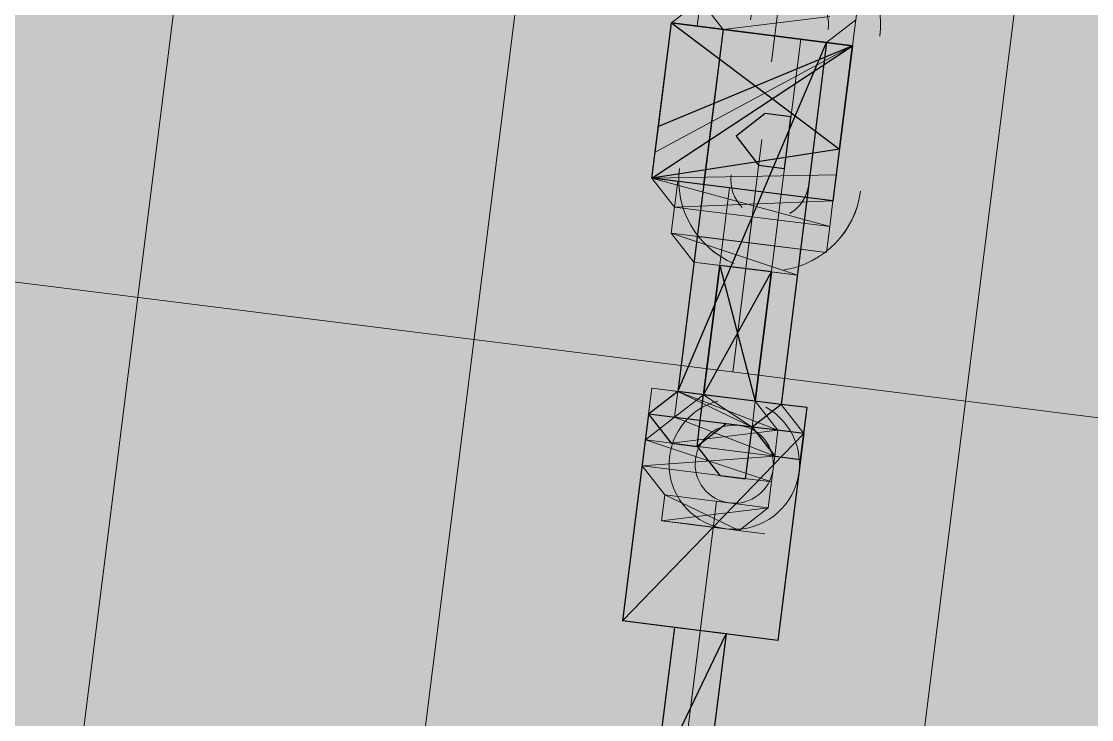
# Model space of a CAD drawing. Header units: metres. Extents: x -4 to 509425, y 7549 to 4732445.
# Drawn here: x 476027.6644 to 476028.0119, y 4719731.6554 to 4719731.8822 of the extents above; entities that cross this region are included whole.
import ezdxf

# ---------------------------------------------------------------- set-up
doc = ezdxf.new("R2010")
doc.units = ezdxf.units.M
doc.header["$LTSCALE"] = 0.01
doc.header["$MEASUREMENT"] = 0
doc.layers.get('0').update_dxf_attribs({"lineweight": 0})
doc.layers.add('_SUBESTACIÓN', color=1, linetype='Continuous')
doc.layers.add('SUBESTACION LA VID', color=253, linetype='Continuous')

# ---------------------------------------------------------------- blocks, each defined once
blk = doc.blocks.new('A$Cfff6051d')
at = {"layer": 'SUBESTACION LA VID', "transparency": 33554687}
h = blk.add_hatch(color=256, dxfattribs=at)
h.dxf.hatch_style = 2
h.paths.add_polyline_path([(476027.9132, 4719731.84282), (476027.91425, 4719731.85122), (476027.90585, 4719731.85227), (476027.8964, 4719731.84492), (476027.90375, 4719731.83547), (476027.91215, 4719731.83441)])
h = blk.add_hatch(color=256, dxfattribs=at)
h.dxf.hatch_style = 2
h.paths.add_polyline_path([(476027.88481, 4719731.75252), (476027.88587, 4719731.76092), (476027.87747, 4719731.76197), (476027.86801, 4719731.75463), (476027.87536, 4719731.74517), (476027.88376, 4719731.74412)])
h = blk.add_hatch(color=256, dxfattribs=at)
h.dxf.hatch_style = 2
h.paths.add_polyline_path([(476027.91841, 4719731.74831), (476027.91947, 4719731.75671), (476027.91107, 4719731.75776), (476027.90161, 4719731.75041), (476027.90896, 4719731.74096), (476027.91736, 4719731.73991)])
h = blk.add_hatch(color=256, dxfattribs=at)
h.dxf.hatch_style = 2
h.paths.add_polyline_path([(476027.90056, 4719731.74201), (476027.90161, 4719731.75041), (476027.89321, 4719731.75147), (476027.88376, 4719731.74412), (476027.89111, 4719731.73467), (476027.89951, 4719731.73361)])
h = blk.add_hatch(color=256, dxfattribs=at)
h.dxf.hatch_style = 2
h.paths.add_polyline_path([(476027.90056, 4719731.74201), (476027.90161, 4719731.75041), (476027.89321, 4719731.75147), (476027.88376, 4719731.74412), (476027.89111, 4719731.73467), (476027.89951, 4719731.73361)])
h = blk.add_hatch(color=256, dxfattribs=at)
h.dxf.hatch_style = 2
h.paths.add_polyline_path([(476027.90056, 4719731.74201), (476027.90161, 4719731.75041), (476027.89321, 4719731.75147), (476027.88376, 4719731.74412), (476027.89111, 4719731.73467), (476027.89951, 4719731.73361)])
h = blk.add_hatch(color=256, dxfattribs=at)
h.dxf.hatch_style = 2
h.paths.add_polyline_path([(476027.90056, 4719731.74201), (476027.90161, 4719731.75041), (476027.89321, 4719731.75147), (476027.88376, 4719731.74412), (476027.89111, 4719731.73467), (476027.89951, 4719731.73361)])
at = {"layer": 'SUBESTACION LA VID', "lineweight": 15}
for p, q in [((476027.90796, 4719731.86907), (476027.91533, 4719731.92787)), ((476027.86909, 4719731.83128), (476027.87541, 4719731.88168)), ((476027.86909, 4719731.83128), (476027.87541, 4719731.88168)), ((476027.86909, 4719731.83128), (476027.87541, 4719731.88168)), ((476027.87747, 4719731.76197), (476027.89221, 4719731.87958)), ((476027.88589, 4719731.82917), (476027.89221, 4719731.87958)), ((476027.88589, 4719731.82917), (476027.89221, 4719731.87958)), ((476027.88589, 4719731.82917), (476027.89221, 4719731.87958)), ((476027.91107, 4719731.75776), (476027.92581, 4719731.87537)), ((476027.91109, 4719731.82601), (476027.91741, 4719731.87642)), ((476027.91109, 4719731.82601), (476027.91741, 4719731.87642)), ((476027.91109, 4719731.82601), (476027.91741, 4719731.87642)), ((476027.92789, 4719731.82391), (476027.93421, 4719731.87431)), ((476027.92789, 4719731.82391), (476027.93421, 4719731.87431)), ((476027.92789, 4719731.82391), (476027.93421, 4719731.87431)), ((476027.9048, 4719731.84387), (476027.89532, 4719731.76827)), ((476027.89532, 4719731.76827), (476027.9048, 4719731.84387)), ((476027.89532, 4719731.76827), (476027.9048, 4719731.84387)), ((476027.88587, 4719731.76092), (476027.89429, 4719731.82812)), ((476027.88587, 4719731.76092), (476027.89429, 4719731.82812)), ((476027.88587, 4719731.76092), (476027.89429, 4719731.82812)), ((476027.89532, 4719731.76827), (476027.90269, 4719731.82707)), ((476027.90267, 4719731.75881), (476027.91109, 4719731.82601)), ((476027.90267, 4719731.75881), (476027.91109, 4719731.82601)), ((476027.90267, 4719731.75881), (476027.91109, 4719731.82601)), ((476027.90269, 4719731.82707), (476027.90269, 4719731.82707)), ((476027.90269, 4719731.82707), (476027.90269, 4719731.82707)), ((476027.90269, 4719731.82707), (476027.90269, 4719731.82707)), ((476027.87747, 4719731.76197), (476027.91107, 4719731.75776)), ((476027.85959, 4719731.68742), (476027.86801, 4719731.75463)), ((476027.90999, 4719731.6811), (476027.91841, 4719731.74831)), ((476027.73208, 4719730.46621), (476027.89006, 4719731.72626)), ((476027.89006, 4719731.72626), (476027.88163, 4719731.65906)), ((476027.88163, 4719731.65906), (476027.89006, 4719731.72626)), ((476027.88163, 4719731.65906), (476027.89006, 4719731.72626)), ((476027.88163, 4719731.65906), (476027.89006, 4719731.72626)), ((476027.86799, 4719731.68637), (476027.90159, 4719731.68216)), ((476027.86799, 4719731.68637), (476027.86799, 4719731.68637)), ((476027.87007, 4719731.63492), (476027.87639, 4719731.68532)), ((476027.88687, 4719731.63281), (476027.89319, 4719731.68321))]:
    blk.add_line(p, q, dxfattribs=at)
at = {"layer": 'SUBESTACION LA VID', "lineweight": 0}
for p, q in [((476027.92687, 4719731.88377), (476027.89221, 4719731.87958)), ((476027.88381, 4719731.88063), (476027.93421, 4719731.87431)), ((476027.93421, 4719731.87431), (476027.86909, 4719731.83128)), ((476027.93, 4719731.84071), (476027.86909, 4719731.83128)), ((476027.93, 4719731.84071), (476027.86909, 4719731.83128)), ((476027.88379, 4719731.81237), (476027.91739, 4719731.80816)), ((476027.9058, 4719731.71576), (476027.8722, 4719731.71997))]:
    blk.add_line(p, q, dxfattribs=at)
at = {"layer": 'SUBESTACION LA VID', "lineweight": 15}
for points in [[(476027.95091, 4719731.59918), (476028.06012, 4719731.58549), (476028.19492, 4719732.66074), (476027.81691, 4719732.70813), (476027.6821, 4719731.63288), (476027.79131, 4719731.61919)], [(476027.88487, 4719731.88903), (476027.87541, 4719731.88168), (476027.86909, 4719731.83128), (476027.87644, 4719731.82183), (476027.87539, 4719731.81343), (476027.88273, 4719731.80397), (476027.89113, 4719731.80292), (476027.88587, 4719731.76092), (476027.87641, 4719731.75357), (476027.86696, 4719731.74623), (476027.86591, 4719731.73783), (476027.87326, 4719731.72837), (476027.8722, 4719731.71997), (476027.8806, 4719731.71892), (476027.889, 4719731.71786), (476027.8974, 4719731.71681), (476027.90686, 4719731.72416), (476027.90791, 4719731.73256), (476027.90896, 4719731.74096), (476027.91001, 4719731.74936), (476027.90267, 4719731.75881), (476027.90793, 4719731.80081), (476027.91633, 4719731.79976), (476027.91739, 4719731.80816), (476027.92579, 4719731.80711), (476027.92684, 4719731.81551), (476027.92789, 4719731.82391), (476027.92895, 4719731.83231), (476027.93, 4719731.84071), (476027.93421, 4719731.87431), (476027.93527, 4719731.88271)], [(476027.88487, 4719731.88903), (476027.87541, 4719731.88168), (476027.86909, 4719731.83128), (476027.87644, 4719731.82183), (476027.87539, 4719731.81343), (476027.88273, 4719731.80397), (476027.89113, 4719731.80292), (476027.88587, 4719731.76092), (476027.87641, 4719731.75357), (476027.86696, 4719731.74623), (476027.86591, 4719731.73783), (476027.87326, 4719731.72837), (476027.8722, 4719731.71997), (476027.8806, 4719731.71892), (476027.889, 4719731.71786), (476027.8974, 4719731.71681), (476027.90686, 4719731.72416), (476027.90791, 4719731.73256), (476027.90896, 4719731.74096), (476027.91001, 4719731.74936), (476027.90161, 4719731.75041), (476027.90267, 4719731.75881), (476027.90793, 4719731.80081), (476027.91633, 4719731.79976), (476027.91739, 4719731.80816), (476027.92579, 4719731.80711), (476027.92684, 4719731.81551), (476027.92789, 4719731.82391), (476027.92895, 4719731.83231), (476027.93, 4719731.84071), (476027.93421, 4719731.87431), (476027.93527, 4719731.88271)], [(476027.93527, 4719731.88271), (476027.93421, 4719731.87431), (476027.92789, 4719731.82391), (476027.92684, 4719731.81551), (476027.92579, 4719731.80711), (476027.91739, 4719731.80816), (476027.91633, 4719731.79976), (476027.90793, 4719731.80081), (476027.90267, 4719731.75881), (476027.90161, 4719731.75041), (476027.91001, 4719731.74936), (476027.90896, 4719731.74096), (476027.90791, 4719731.73256), (476027.90686, 4719731.72416), (476027.8974, 4719731.71681), (476027.889, 4719731.71786), (476027.8806, 4719731.71892), (476027.8722, 4719731.71997), (476027.87326, 4719731.72837), (476027.86591, 4719731.73783), (476027.86696, 4719731.74623), (476027.87641, 4719731.75357), (476027.87747, 4719731.76197), (476027.88587, 4719731.76092), (476027.89113, 4719731.80292), (476027.88273, 4719731.80397), (476027.87539, 4719731.81343), (476027.87644, 4719731.82183), (476027.87749, 4719731.83023), (476027.86909, 4719731.83128), (476027.87015, 4719731.83968), (476027.8712, 4719731.84808), (476027.87541, 4719731.88168), (476027.88381, 4719731.88063), (476027.88487, 4719731.88903)], [(476027.98479, 4719732.34578), (476027.95119, 4719732.34999), (476027.90801, 4719732.00558), (476027.89856, 4719731.99823), (476027.88487, 4719731.88903), (476027.89221, 4719731.87958), (476027.87747, 4719731.76197), (476027.86907, 4719731.76303), (476027.86801, 4719731.75463), (476027.85959, 4719731.68742), (476027.86799, 4719731.68637), (476027.87639, 4719731.68532), (476027.87007, 4719731.63492)], [(476027.88687, 4719731.63281), (476027.89319, 4719731.68321), (476027.90159, 4719731.68216), (476027.90999, 4719731.6811), (476027.91841, 4719731.74831), (476027.91107, 4719731.75776), (476027.92581, 4719731.87537), (476027.93527, 4719731.88271), (476027.94896, 4719731.99192), (476027.94161, 4719732.00137), (476027.98479, 4719732.34578)], [(476027.93617, 4719731.48158), (476028.00567, 4719732.036), (476027.84607, 4719732.05601), (476027.77657, 4719731.50159)], [(476027.88487, 4719731.88903), (476027.89221, 4719731.87958), (476027.92581, 4719731.87537), (476027.93527, 4719731.88271)], [(476028.27334, 4719731.72088), (476028.1775, 4719730.95645), (476027.41307, 4719731.05228), (476027.5089, 4719731.81671), (476028.27334, 4719731.72088)], [(476028.1775, 4719730.95645), (476028.27334, 4719731.72088), (476027.5089, 4719731.81671), (476027.41307, 4719731.05228), (476028.1775, 4719730.95645)], [(476028.1775, 4719730.95645), (476028.27334, 4719731.72088), (476027.5089, 4719731.81671), (476027.41307, 4719731.05228), (476028.1775, 4719730.95645)]]:
    blk.add_lwpolyline(points, dxfattribs=at)
at = {"layer": 'SUBESTACION LA VID'}
for points in [[(476027.8712, 4719731.84808), (476027.87541, 4719731.88168), (476027.93421, 4719731.87431)], [(476027.92789, 4719731.82391), (476027.86909, 4719731.83128), (476027.93421, 4719731.87431)], [(476027.9132, 4719731.84282), (476027.91425, 4719731.85122), (476027.90585, 4719731.85227), (476027.8964, 4719731.84492), (476027.90375, 4719731.83547), (476027.91215, 4719731.83441)], [(476027.88481, 4719731.75252), (476027.88587, 4719731.76092), (476027.87747, 4719731.76197), (476027.86801, 4719731.75463), (476027.87536, 4719731.74517), (476027.88376, 4719731.74412)], [(476027.91841, 4719731.74831), (476027.91947, 4719731.75671), (476027.91107, 4719731.75776), (476027.90161, 4719731.75041), (476027.90896, 4719731.74096), (476027.91736, 4719731.73991)], [(476027.90056, 4719731.74201), (476027.90161, 4719731.75041), (476027.89321, 4719731.75147), (476027.88376, 4719731.74412), (476027.89111, 4719731.73467), (476027.89951, 4719731.73361)], [(476027.90056, 4719731.74201), (476027.90161, 4719731.75041), (476027.89321, 4719731.75147), (476027.88376, 4719731.74412), (476027.89111, 4719731.73467), (476027.89951, 4719731.73361)], [(476027.90056, 4719731.74201), (476027.90161, 4719731.75041), (476027.89321, 4719731.75147), (476027.88376, 4719731.74412), (476027.89111, 4719731.73467), (476027.89951, 4719731.73361)], [(476027.90056, 4719731.74201), (476027.90161, 4719731.75041), (476027.89321, 4719731.75147), (476027.88376, 4719731.74412), (476027.89111, 4719731.73467), (476027.89951, 4719731.73361)]]:
    blk.add_lwpolyline(points, close=True, dxfattribs=at)
at = {"layer": 'SUBESTACION LA VID', "lineweight": 0}
for points in [[(476027.8712, 4719731.84808), (476027.87541, 4719731.88168), (476027.93421, 4719731.87431)], [(476027.92789, 4719731.82391), (476027.86909, 4719731.83128), (476027.93421, 4719731.87431)], [(476027.9132, 4719731.84282), (476027.91425, 4719731.85122), (476027.90585, 4719731.85227), (476027.8964, 4719731.84492), (476027.90375, 4719731.83547), (476027.91215, 4719731.83441)], [(476027.88481, 4719731.75252), (476027.88587, 4719731.76092), (476027.87747, 4719731.76197), (476027.86801, 4719731.75463), (476027.87536, 4719731.74517), (476027.88376, 4719731.74412)], [(476027.91841, 4719731.74831), (476027.91947, 4719731.75671), (476027.91107, 4719731.75776), (476027.90161, 4719731.75041), (476027.90896, 4719731.74096), (476027.91736, 4719731.73991)], [(476027.90056, 4719731.74201), (476027.90161, 4719731.75041), (476027.89321, 4719731.75147), (476027.88376, 4719731.74412), (476027.89111, 4719731.73467), (476027.89951, 4719731.73361)], [(476027.90056, 4719731.74201), (476027.90161, 4719731.75041), (476027.89321, 4719731.75147), (476027.88376, 4719731.74412), (476027.89111, 4719731.73467), (476027.89951, 4719731.73361)], [(476027.90056, 4719731.74201), (476027.90161, 4719731.75041), (476027.89321, 4719731.75147), (476027.88376, 4719731.74412), (476027.89111, 4719731.73467), (476027.89951, 4719731.73361)], [(476027.90056, 4719731.74201), (476027.90161, 4719731.75041), (476027.89321, 4719731.75147), (476027.88376, 4719731.74412), (476027.89111, 4719731.73467), (476027.89951, 4719731.73361)]]:
    blk.add_lwpolyline(points, close=True, dxfattribs=at)
for points in [[(476027.87541, 4719731.88168), (476027.93421, 4719731.87431), (476027.87541, 4719731.88168), (476027.93421, 4719731.87431)], [(476027.87541, 4719731.88168), (476027.93421, 4719731.87431), (476027.87541, 4719731.88168)], [(476027.88381, 4719731.88063), (476027.93421, 4719731.87431), (476027.87541, 4719731.88168), (476027.93421, 4719731.87431)], [(476027.8712, 4719731.84808), (476027.93421, 4719731.87431), (476027.87015, 4719731.83968)], [(476027.92684, 4719731.81551), (476027.87644, 4719731.82183), (476027.92684, 4719731.81551), (476027.87644, 4719731.82183), (476027.92789, 4719731.82391), (476027.86909, 4719731.83128), (476027.92789, 4719731.82391), (476027.86909, 4719731.83128), (476027.92895, 4719731.83231)], [(476027.92684, 4719731.81551), (476027.87644, 4719731.82183), (476027.92684, 4719731.81551), (476027.87644, 4719731.82183), (476027.92684, 4719731.81551), (476027.86909, 4719731.83128), (476027.92789, 4719731.82391), (476027.86909, 4719731.83128), (476027.92895, 4719731.83231)], [(476027.86909, 4719731.83128), (476027.92789, 4719731.82391), (476027.86909, 4719731.83128)], [(476027.92789, 4719731.82391), (476027.87644, 4719731.82183), (476027.92684, 4719731.81551), (476027.87644, 4719731.82183), (476027.92684, 4719731.81551)], [(476027.91739, 4719731.80816), (476027.87539, 4719731.81343), (476027.92579, 4719731.80711), (476027.87539, 4719731.81343), (476027.92579, 4719731.80711)], [(476027.91633, 4719731.79976), (476027.87539, 4719731.81343), (476027.92579, 4719731.80711), (476027.87539, 4719731.81343), (476027.92579, 4719731.80711)], [(476027.87539, 4719731.81343), (476027.92579, 4719731.80711), (476027.87539, 4719731.81343), (476027.92579, 4719731.80711)], [(476027.89113, 4719731.80292), (476027.91633, 4719731.79976), (476027.88273, 4719731.80397), (476027.91633, 4719731.79976), (476027.88273, 4719731.80397)], [(476027.89113, 4719731.80292), (476027.91633, 4719731.79976), (476027.88273, 4719731.80397), (476027.91633, 4719731.79976), (476027.88273, 4719731.80397)], [(476027.88273, 4719731.80397), (476027.91633, 4719731.79976), (476027.88273, 4719731.80397), (476027.91633, 4719731.79976)], [(476027.88273, 4719731.80397), (476027.90793, 4719731.80081), (476027.89113, 4719731.80292), (476027.90793, 4719731.80081)], [(476027.90793, 4719731.80081), (476027.89113, 4719731.80292), (476027.90793, 4719731.80081)], [(476027.90793, 4719731.80081), (476027.89113, 4719731.80292), (476027.90793, 4719731.80081)], [(476027.91947, 4719731.75671), (476027.86907, 4719731.76303), (476027.91107, 4719731.75776), (476027.86907, 4719731.76303), (476027.91107, 4719731.75776), (476027.86907, 4719731.76303), (476027.91107, 4719731.75776), (476027.86907, 4719731.76303)], [(476027.87747, 4719731.76197), (476027.91001, 4719731.74936), (476027.87641, 4719731.75357), (476027.91001, 4719731.74936), (476027.87641, 4719731.75357), (476027.91001, 4719731.74936), (476027.87641, 4719731.75357), (476027.91001, 4719731.74936)], [(476027.87747, 4719731.76197), (476027.90267, 4719731.75881), (476027.88587, 4719731.76092), (476027.90267, 4719731.75881), (476027.88587, 4719731.76092)], [(476027.87747, 4719731.76197), (476027.90161, 4719731.75041), (476027.88587, 4719731.76092), (476027.90161, 4719731.75041), (476027.88587, 4719731.76092)], [(476027.90267, 4719731.75881), (476027.88587, 4719731.76092), (476027.90267, 4719731.75881), (476027.87747, 4719731.76197), (476027.90267, 4719731.75881)], [(476027.90896, 4719731.74096), (476027.87641, 4719731.75357), (476027.90896, 4719731.74096), (476027.86696, 4719731.74623), (476027.90896, 4719731.74096), (476027.86696, 4719731.74623)], [(476027.86801, 4719731.75463), (476027.91841, 4719731.74831), (476027.86801, 4719731.75463), (476027.91841, 4719731.74831), (476027.86801, 4719731.75463)], [(476027.87536, 4719731.74517), (476027.91001, 4719731.74936), (476027.87641, 4719731.75357), (476027.91001, 4719731.74936), (476027.87641, 4719731.75357), (476027.91001, 4719731.74936), (476027.87641, 4719731.75357), (476027.91001, 4719731.74936), (476027.87641, 4719731.75357)], [(476027.87536, 4719731.74517), (476027.90896, 4719731.74096), (476027.87641, 4719731.75357), (476027.91001, 4719731.74936), (476027.87641, 4719731.75357), (476027.91001, 4719731.74936), (476027.87641, 4719731.75357), (476027.91001, 4719731.74936), (476027.87641, 4719731.75357)], [(476027.90791, 4719731.73256), (476027.86591, 4719731.73783), (476027.90791, 4719731.73256), (476027.86591, 4719731.73783), (476027.90791, 4719731.73256), (476027.86696, 4719731.74623), (476027.90896, 4719731.74096), (476027.86696, 4719731.74623), (476027.90896, 4719731.74096), (476027.86696, 4719731.74623)], [(476027.86696, 4719731.74623), (476027.90896, 4719731.74096), (476027.86696, 4719731.74623), (476027.90896, 4719731.74096), (476027.86696, 4719731.74623)], [(476027.90896, 4719731.74096), (476027.86591, 4719731.73783), (476027.90791, 4719731.73256), (476027.86591, 4719731.73783), (476027.90791, 4719731.73256), (476027.86591, 4719731.73783)], [(476027.90791, 4719731.73256), (476027.86591, 4719731.73783), (476027.90791, 4719731.73256), (476027.86591, 4719731.73783), (476027.90791, 4719731.73256), (476027.86591, 4719731.73783)], [(476027.8722, 4719731.71997), (476027.90686, 4719731.72416), (476027.87326, 4719731.72837), (476027.90686, 4719731.72416), (476027.87326, 4719731.72837), (476027.90686, 4719731.72416), (476027.87326, 4719731.72837), (476027.90686, 4719731.72416)], [(476027.87326, 4719731.72837), (476027.90686, 4719731.72416), (476027.87326, 4719731.72837), (476027.90686, 4719731.72416), (476027.87326, 4719731.72837), (476027.90686, 4719731.72416), (476027.87326, 4719731.72837), (476027.8974, 4719731.71681), (476027.8722, 4719731.71997), (476027.8974, 4719731.71681), (476027.8806, 4719731.71892), (476027.8974, 4719731.71681)], [(476027.90686, 4719731.72416), (476027.87326, 4719731.72837), (476027.90686, 4719731.72416), (476027.87326, 4719731.72837), (476027.90686, 4719731.72416), (476027.87326, 4719731.72837), (476027.90686, 4719731.72416)], [(476027.889, 4719731.71786), (476027.8806, 4719731.71892), (476027.889, 4719731.71786)], [(476027.8974, 4719731.71681), (476027.8806, 4719731.71892), (476027.8974, 4719731.71681), (476027.8806, 4719731.71892), (476027.8974, 4719731.71681)], [(476027.889, 4719731.71786), (476027.8806, 4719731.71892), (476027.889, 4719731.71786)], [(476027.8974, 4719731.71681), (476027.8806, 4719731.71892), (476027.8974, 4719731.71681), (476027.8806, 4719731.71892), (476027.8974, 4719731.71681)], [(476027.8806, 4719731.71892), (476027.889, 4719731.71786), (476027.8806, 4719731.71892)], [(476027.90159, 4719731.68216), (476027.86799, 4719731.68637), (476027.90159, 4719731.68216), (476027.85959, 4719731.68742), (476027.90159, 4719731.68216), (476027.85959, 4719731.68742), (476027.90159, 4719731.68216), (476027.85959, 4719731.68742), (476027.90999, 4719731.6811), (476027.85959, 4719731.68742), (476027.90999, 4719731.6811)], [(476027.89319, 4719731.68321), (476027.86799, 4719731.68637), (476027.89319, 4719731.68321)]]:
    blk.add_lwpolyline(points, dxfattribs=at)
at = {"layer": 'SUBESTACION LA VID', "lineweight": 15}
for points in [[(476027.94314, 4719731.87745), (476027.94468, 4719731.88979), (476027.93837, 4719731.90176), (476027.92733, 4719731.90747)], [(476027.94314, 4719731.87746), (476027.94468, 4719731.88979), (476027.93837, 4719731.90177), (476027.92734, 4719731.90747)], [(476027.94314, 4719731.87746), (476027.94468, 4719731.88979), (476027.93837, 4719731.90177), (476027.92734, 4719731.90747)], [(476027.87802, 4719731.83443), (476027.87637, 4719731.82131), (476027.88361, 4719731.8087), (476027.89576, 4719731.8035)], [(476027.87802, 4719731.83442), (476027.87637, 4719731.82131), (476027.88362, 4719731.8087), (476027.89577, 4719731.8035)], [(476027.87802, 4719731.83442), (476027.87637, 4719731.82131), (476027.88362, 4719731.8087), (476027.89577, 4719731.8035)], [(476027.89482, 4719731.83232), (476027.89432, 4719731.82844), (476027.89565, 4719731.82455), (476027.89841, 4719731.82178)], [(476027.89482, 4719731.83232), (476027.89433, 4719731.82844), (476027.89566, 4719731.82455), (476027.89842, 4719731.82178)], [(476027.89482, 4719731.83232), (476027.89433, 4719731.82844), (476027.89566, 4719731.82455), (476027.89842, 4719731.82178)], [(476027.91393, 4719731.81984), (476027.91729, 4719731.82184), (476027.91953, 4719731.82528), (476027.92002, 4719731.82916)], [(476027.91393, 4719731.81984), (476027.91729, 4719731.82184), (476027.91953, 4719731.82528), (476027.92002, 4719731.82916)], [(476027.91393, 4719731.81983), (476027.91728, 4719731.82184), (476027.91952, 4719731.82528), (476027.92002, 4719731.82916)], [(476027.91198, 4719731.80146), (476027.92504, 4719731.8035), (476027.93517, 4719731.81394), (476027.93682, 4719731.82705)], [(476027.91199, 4719731.80146), (476027.92505, 4719731.80351), (476027.93518, 4719731.81394), (476027.93682, 4719731.82706)], [(476027.91199, 4719731.80146), (476027.92505, 4719731.80351), (476027.93518, 4719731.81394), (476027.93682, 4719731.82706)]]:
    blk.add_open_spline(points, degree=3, dxfattribs=at)
for points, knots in [([(476027.92634, 4719731.87957), (476027.92721, 4719731.88653), (476027.92228, 4719731.89287), (476027.91532, 4719731.89374), (476027.90836, 4719731.89462), (476027.90201, 4719731.88968), (476027.90114, 4719731.88272)], [0, 0, 0, 0, 1, 1, 1, 2, 2, 2, 2]), ([(476027.92634, 4719731.87957), (476027.92721, 4719731.88653), (476027.92228, 4719731.89287), (476027.91532, 4719731.89374), (476027.90836, 4719731.89462), (476027.90201, 4719731.88968), (476027.90114, 4719731.88272)], [0, 0, 0, 0, 1, 1, 1, 2, 2, 2, 2]), ([(476027.92634, 4719731.87956), (476027.92721, 4719731.88652), (476027.92228, 4719731.89287), (476027.91532, 4719731.89374), (476027.90835, 4719731.89462), (476027.90201, 4719731.88968), (476027.90114, 4719731.88272)], [0, 0, 0, 0, 1, 1, 1, 2, 2, 2, 2]), ([(476027.89048, 4719731.75881), (476027.88066, 4719731.75625), (476027.87405, 4719731.74707), (476027.87471, 4719731.73695), (476027.87538, 4719731.72683), (476027.88314, 4719731.7186), (476027.89321, 4719731.71734), (476027.90326, 4719731.71607), (476027.91282, 4719731.72214), (476027.91596, 4719731.73178), (476027.91911, 4719731.74143), (476027.91496, 4719731.75195), (476027.90608, 4719731.75686)], [0, 0, 0, 0, 1, 1, 1, 2, 2, 2, 3, 3, 3, 4, 4, 4, 4]), ([(476027.89048, 4719731.75881), (476027.88066, 4719731.75625), (476027.87405, 4719731.74707), (476027.87471, 4719731.73695), (476027.87538, 4719731.72683), (476027.88314, 4719731.7186), (476027.89321, 4719731.71734), (476027.90326, 4719731.71607), (476027.91282, 4719731.72214), (476027.91596, 4719731.73178), (476027.91911, 4719731.74143), (476027.91496, 4719731.75195), (476027.90608, 4719731.75686)], [0, 0, 0, 0, 1, 1, 1, 2, 2, 2, 3, 3, 3, 4, 4, 4, 4]), ([(476027.89048, 4719731.75881), (476027.88066, 4719731.75625), (476027.87405, 4719731.74708), (476027.87471, 4719731.73695), (476027.87538, 4719731.72683), (476027.88313, 4719731.7186), (476027.8932, 4719731.71734), (476027.90325, 4719731.71607), (476027.91281, 4719731.72213), (476027.91595, 4719731.73178), (476027.9191, 4719731.74143), (476027.91496, 4719731.75194), (476027.90608, 4719731.75685)], [0, 0, 0, 0, 1, 1, 1, 2, 2, 2, 3, 3, 3, 4, 4, 4, 4]), ([(476027.88324, 4719731.73992), (476027.88236, 4719731.73296), (476027.88729, 4719731.72661), (476027.89426, 4719731.72574), (476027.90122, 4719731.72486), (476027.90756, 4719731.7298), (476027.90844, 4719731.73676), (476027.90931, 4719731.74372), (476027.90438, 4719731.75007), (476027.89742, 4719731.75094), (476027.89045, 4719731.75181), (476027.88411, 4719731.74688), (476027.88324, 4719731.73992)], [0, 0, 0, 0, 1, 1, 1, 2, 2, 2, 3, 3, 3, 4, 4, 4, 4]), ([(476027.88324, 4719731.73992), (476027.88236, 4719731.73296), (476027.8873, 4719731.72661), (476027.89426, 4719731.72574), (476027.90122, 4719731.72486), (476027.90756, 4719731.7298), (476027.90844, 4719731.73676), (476027.90931, 4719731.74372), (476027.90438, 4719731.75007), (476027.89742, 4719731.75094), (476027.89045, 4719731.75181), (476027.88411, 4719731.74688), (476027.88324, 4719731.73992)], [0, 0, 0, 0, 1, 1, 1, 2, 2, 2, 3, 3, 3, 4, 4, 4, 4]), ([(476027.88324, 4719731.73992), (476027.88236, 4719731.73296), (476027.8873, 4719731.72661), (476027.89426, 4719731.72574), (476027.90122, 4719731.72486), (476027.90756, 4719731.7298), (476027.90844, 4719731.73676), (476027.90931, 4719731.74372), (476027.90438, 4719731.75007), (476027.89742, 4719731.75094), (476027.89045, 4719731.75181), (476027.88411, 4719731.74688), (476027.88324, 4719731.73992)], [0, 0, 0, 0, 1, 1, 1, 2, 2, 2, 3, 3, 3, 4, 4, 4, 4]), ([(476027.88324, 4719731.73992), (476027.88236, 4719731.73296), (476027.8873, 4719731.72661), (476027.89426, 4719731.72574), (476027.90122, 4719731.72486), (476027.90756, 4719731.7298), (476027.90844, 4719731.73676), (476027.90931, 4719731.74372), (476027.90438, 4719731.75007), (476027.89742, 4719731.75094), (476027.89045, 4719731.75181), (476027.88411, 4719731.74688), (476027.88324, 4719731.73992)], [0, 0, 0, 0, 1, 1, 1, 2, 2, 2, 3, 3, 3, 4, 4, 4, 4]), ([(476027.88324, 4719731.73992), (476027.88236, 4719731.73296), (476027.8873, 4719731.72661), (476027.89426, 4719731.72574), (476027.90122, 4719731.72486), (476027.90756, 4719731.7298), (476027.90844, 4719731.73676), (476027.90931, 4719731.74372), (476027.90438, 4719731.75007), (476027.89742, 4719731.75094), (476027.89045, 4719731.75181), (476027.88411, 4719731.74688), (476027.88324, 4719731.73992)], [0, 0, 0, 0, 1, 1, 1, 2, 2, 2, 3, 3, 3, 4, 4, 4, 4]), ([(476027.88324, 4719731.73992), (476027.88236, 4719731.73296), (476027.88729, 4719731.72661), (476027.89426, 4719731.72574), (476027.90122, 4719731.72486), (476027.90756, 4719731.7298), (476027.90844, 4719731.73676), (476027.90931, 4719731.74372), (476027.90438, 4719731.75007), (476027.89742, 4719731.75094), (476027.89045, 4719731.75181), (476027.88411, 4719731.74688), (476027.88324, 4719731.73992)], [0, 0, 0, 0, 1, 1, 1, 2, 2, 2, 3, 3, 3, 4, 4, 4, 4])]:
    blk.add_open_spline(points, degree=3, knots=knots, dxfattribs=at)
at = {"layer": 'SUBESTACION LA VID'}
for points in [[(476027.86909, 4719731.83128), (476027.86909, 4719731.83128), (476027.93, 4719731.84071), (476027.93, 4719731.84071), (476027.93, 4719731.84071), (476027.87541, 4719731.88168), (476027.87541, 4719731.88168), (476027.87541, 4719731.88168), (476027.86909, 4719731.83128), (476027.86909, 4719731.83128)], [(476027.86909, 4719731.83128), (476027.86909, 4719731.83128), (476027.93, 4719731.84071), (476027.93, 4719731.84071), (476027.93, 4719731.84071), (476027.87541, 4719731.88168), (476027.87541, 4719731.88168), (476027.87541, 4719731.88168), (476027.86909, 4719731.83128), (476027.86909, 4719731.83128)], [(476027.93, 4719731.84071), (476027.93, 4719731.84071), (476027.87541, 4719731.88168), (476027.87541, 4719731.88168), (476027.87541, 4719731.88168), (476027.93421, 4719731.87431), (476027.93421, 4719731.87431), (476027.93421, 4719731.87431), (476027.93, 4719731.84071), (476027.93, 4719731.84071)], [(476027.93, 4719731.84071), (476027.93, 4719731.84071), (476027.87541, 4719731.88168), (476027.87541, 4719731.88168), (476027.87541, 4719731.88168), (476027.93421, 4719731.87431), (476027.93421, 4719731.87431), (476027.93421, 4719731.87431), (476027.93, 4719731.84071), (476027.93, 4719731.84071)], [(476027.89221, 4719731.87958), (476027.89221, 4719731.87958), (476027.92581, 4719731.87537), (476027.92581, 4719731.87537), (476027.92581, 4719731.87537), (476027.87747, 4719731.76197), (476027.87747, 4719731.76197), (476027.87747, 4719731.76197), (476027.89221, 4719731.87958), (476027.89221, 4719731.87958)], [(476027.92581, 4719731.87537), (476027.92581, 4719731.87537), (476027.87747, 4719731.76197), (476027.87747, 4719731.76197), (476027.87747, 4719731.76197), (476027.91107, 4719731.75776), (476027.91107, 4719731.75776), (476027.91107, 4719731.75776), (476027.92581, 4719731.87537), (476027.92581, 4719731.87537)], [(476027.88587, 4719731.76092), (476027.88587, 4719731.76092), (476027.90267, 4719731.75881), (476027.90267, 4719731.75881), (476027.90267, 4719731.75881), (476027.89113, 4719731.80292), (476027.89113, 4719731.80292), (476027.89113, 4719731.80292), (476027.88587, 4719731.76092), (476027.88587, 4719731.76092)], [(476027.88587, 4719731.76092), (476027.88587, 4719731.76092), (476027.90267, 4719731.75881), (476027.90267, 4719731.75881), (476027.90267, 4719731.75881), (476027.89113, 4719731.80292), (476027.89113, 4719731.80292), (476027.89113, 4719731.80292), (476027.88587, 4719731.76092), (476027.88587, 4719731.76092)], [(476027.89113, 4719731.80292), (476027.89113, 4719731.80292), (476027.90793, 4719731.80081), (476027.90793, 4719731.80081), (476027.90793, 4719731.80081), (476027.88587, 4719731.76092), (476027.88587, 4719731.76092), (476027.88587, 4719731.76092), (476027.89113, 4719731.80292), (476027.89113, 4719731.80292)], [(476027.90793, 4719731.80081), (476027.90793, 4719731.80081), (476027.88587, 4719731.76092), (476027.88587, 4719731.76092), (476027.88587, 4719731.76092), (476027.90267, 4719731.75881), (476027.90267, 4719731.75881), (476027.90267, 4719731.75881), (476027.90793, 4719731.80081), (476027.90793, 4719731.80081)], [(476027.90267, 4719731.75881), (476027.90267, 4719731.75881), (476027.89113, 4719731.80292), (476027.89113, 4719731.80292), (476027.89113, 4719731.80292), (476027.90793, 4719731.80081), (476027.90793, 4719731.80081), (476027.90793, 4719731.80081), (476027.90267, 4719731.75881), (476027.90267, 4719731.75881)], [(476027.90267, 4719731.75881), (476027.90267, 4719731.75881), (476027.89113, 4719731.80292), (476027.89113, 4719731.80292), (476027.89113, 4719731.80292), (476027.90793, 4719731.80081), (476027.90793, 4719731.80081), (476027.90793, 4719731.80081), (476027.90267, 4719731.75881), (476027.90267, 4719731.75881)], [(476027.86801, 4719731.75463), (476027.86801, 4719731.75463), (476027.91841, 4719731.74831), (476027.91841, 4719731.74831), (476027.91841, 4719731.74831), (476027.85959, 4719731.68742), (476027.85959, 4719731.68742), (476027.85959, 4719731.68742), (476027.86801, 4719731.75463), (476027.86801, 4719731.75463)], [(476027.91841, 4719731.74831), (476027.91841, 4719731.74831), (476027.85959, 4719731.68742), (476027.85959, 4719731.68742), (476027.85959, 4719731.68742), (476027.90999, 4719731.6811), (476027.90999, 4719731.6811), (476027.90999, 4719731.6811), (476027.91841, 4719731.74831), (476027.91841, 4719731.74831)], [(476027.87639, 4719731.68532), (476027.87639, 4719731.68532), (476027.89319, 4719731.68321), (476027.89319, 4719731.68321), (476027.89319, 4719731.68321), (476027.87007, 4719731.63492), (476027.87007, 4719731.63492), (476027.87007, 4719731.63492), (476027.87639, 4719731.68532), (476027.87639, 4719731.68532)], [(476027.89319, 4719731.68321), (476027.89319, 4719731.68321), (476027.87007, 4719731.63492), (476027.87007, 4719731.63492), (476027.87007, 4719731.63492), (476027.88687, 4719731.63281), (476027.88687, 4719731.63281), (476027.88687, 4719731.63281), (476027.89319, 4719731.68321), (476027.89319, 4719731.68321)]]:
    blk.add_open_spline(points, degree=3, knots=[0, 0, 0, 0, 1, 1, 1, 2, 2, 2, 3, 3, 3, 3], dxfattribs=at)
at = {"layer": 'SUBESTACION LA VID', "lineweight": 0}
for points in [[(476027.86909, 4719731.83128), (476027.86909, 4719731.83128), (476027.93, 4719731.84071), (476027.93, 4719731.84071), (476027.93, 4719731.84071), (476027.87541, 4719731.88168), (476027.87541, 4719731.88168), (476027.87541, 4719731.88168), (476027.86909, 4719731.83128), (476027.86909, 4719731.83128)], [(476027.86909, 4719731.83128), (476027.86909, 4719731.83128), (476027.93, 4719731.84071), (476027.93, 4719731.84071), (476027.93, 4719731.84071), (476027.87541, 4719731.88168), (476027.87541, 4719731.88168), (476027.87541, 4719731.88168), (476027.86909, 4719731.83128), (476027.86909, 4719731.83128)], [(476027.93, 4719731.84071), (476027.93, 4719731.84071), (476027.87541, 4719731.88168), (476027.87541, 4719731.88168), (476027.87541, 4719731.88168), (476027.93421, 4719731.87431), (476027.93421, 4719731.87431), (476027.93421, 4719731.87431), (476027.93, 4719731.84071), (476027.93, 4719731.84071)], [(476027.93, 4719731.84071), (476027.93, 4719731.84071), (476027.87541, 4719731.88168), (476027.87541, 4719731.88168), (476027.87541, 4719731.88168), (476027.93421, 4719731.87431), (476027.93421, 4719731.87431), (476027.93421, 4719731.87431), (476027.93, 4719731.84071), (476027.93, 4719731.84071)], [(476027.89221, 4719731.87958), (476027.89221, 4719731.87958), (476027.92581, 4719731.87537), (476027.92581, 4719731.87537), (476027.92581, 4719731.87537), (476027.87747, 4719731.76197), (476027.87747, 4719731.76197), (476027.87747, 4719731.76197), (476027.89221, 4719731.87958), (476027.89221, 4719731.87958)], [(476027.92581, 4719731.87537), (476027.92581, 4719731.87537), (476027.87747, 4719731.76197), (476027.87747, 4719731.76197), (476027.87747, 4719731.76197), (476027.91107, 4719731.75776), (476027.91107, 4719731.75776), (476027.91107, 4719731.75776), (476027.92581, 4719731.87537), (476027.92581, 4719731.87537)], [(476027.88587, 4719731.76092), (476027.88587, 4719731.76092), (476027.90267, 4719731.75881), (476027.90267, 4719731.75881), (476027.90267, 4719731.75881), (476027.89113, 4719731.80292), (476027.89113, 4719731.80292), (476027.89113, 4719731.80292), (476027.88587, 4719731.76092), (476027.88587, 4719731.76092)], [(476027.88587, 4719731.76092), (476027.88587, 4719731.76092), (476027.90267, 4719731.75881), (476027.90267, 4719731.75881), (476027.90267, 4719731.75881), (476027.89113, 4719731.80292), (476027.89113, 4719731.80292), (476027.89113, 4719731.80292), (476027.88587, 4719731.76092), (476027.88587, 4719731.76092)], [(476027.89113, 4719731.80292), (476027.89113, 4719731.80292), (476027.90793, 4719731.80081), (476027.90793, 4719731.80081), (476027.90793, 4719731.80081), (476027.88587, 4719731.76092), (476027.88587, 4719731.76092), (476027.88587, 4719731.76092), (476027.89113, 4719731.80292), (476027.89113, 4719731.80292)], [(476027.90793, 4719731.80081), (476027.90793, 4719731.80081), (476027.88587, 4719731.76092), (476027.88587, 4719731.76092), (476027.88587, 4719731.76092), (476027.90267, 4719731.75881), (476027.90267, 4719731.75881), (476027.90267, 4719731.75881), (476027.90793, 4719731.80081), (476027.90793, 4719731.80081)], [(476027.90267, 4719731.75881), (476027.90267, 4719731.75881), (476027.89113, 4719731.80292), (476027.89113, 4719731.80292), (476027.89113, 4719731.80292), (476027.90793, 4719731.80081), (476027.90793, 4719731.80081), (476027.90793, 4719731.80081), (476027.90267, 4719731.75881), (476027.90267, 4719731.75881)], [(476027.90267, 4719731.75881), (476027.90267, 4719731.75881), (476027.89113, 4719731.80292), (476027.89113, 4719731.80292), (476027.89113, 4719731.80292), (476027.90793, 4719731.80081), (476027.90793, 4719731.80081), (476027.90793, 4719731.80081), (476027.90267, 4719731.75881), (476027.90267, 4719731.75881)], [(476027.86801, 4719731.75463), (476027.86801, 4719731.75463), (476027.91841, 4719731.74831), (476027.91841, 4719731.74831), (476027.91841, 4719731.74831), (476027.85959, 4719731.68742), (476027.85959, 4719731.68742), (476027.85959, 4719731.68742), (476027.86801, 4719731.75463), (476027.86801, 4719731.75463)], [(476027.91841, 4719731.74831), (476027.91841, 4719731.74831), (476027.85959, 4719731.68742), (476027.85959, 4719731.68742), (476027.85959, 4719731.68742), (476027.90999, 4719731.6811), (476027.90999, 4719731.6811), (476027.90999, 4719731.6811), (476027.91841, 4719731.74831), (476027.91841, 4719731.74831)], [(476027.87639, 4719731.68532), (476027.87639, 4719731.68532), (476027.89319, 4719731.68321), (476027.89319, 4719731.68321), (476027.89319, 4719731.68321), (476027.87007, 4719731.63492), (476027.87007, 4719731.63492), (476027.87007, 4719731.63492), (476027.87639, 4719731.68532), (476027.87639, 4719731.68532)], [(476027.89319, 4719731.68321), (476027.89319, 4719731.68321), (476027.87007, 4719731.63492), (476027.87007, 4719731.63492), (476027.87007, 4719731.63492), (476027.88687, 4719731.63281), (476027.88687, 4719731.63281), (476027.88687, 4719731.63281), (476027.89319, 4719731.68321), (476027.89319, 4719731.68321)]]:
    blk.add_open_spline(points, degree=3, knots=[0, 0, 0, 0, 1, 1, 1, 2, 2, 2, 3, 3, 3, 3], dxfattribs=at)

msp = doc.modelspace()

# ---------------------------------------------------------------- hatches: boundary and pattern name
at = {"layer": '_SUBESTACIÓN', "transparency": 33554559}
h = msp.add_hatch(color=1, dxfattribs=at)
h.dxf.hatch_style = 1
h.paths.add_polyline_path([(475968.63988, 4719805.82503), (476089.93862, 4719790.61504), (476078.16862, 4719696.74002), (475956.86864, 4719711.95017)])

# ---------------------------------------------------------------- block references
at = {"linetype": 'Continuous'}
msp.add_blockref('A$Cfff6051d', (0, 0), dxfattribs=at)

doc.saveas('drawing.dxf')
